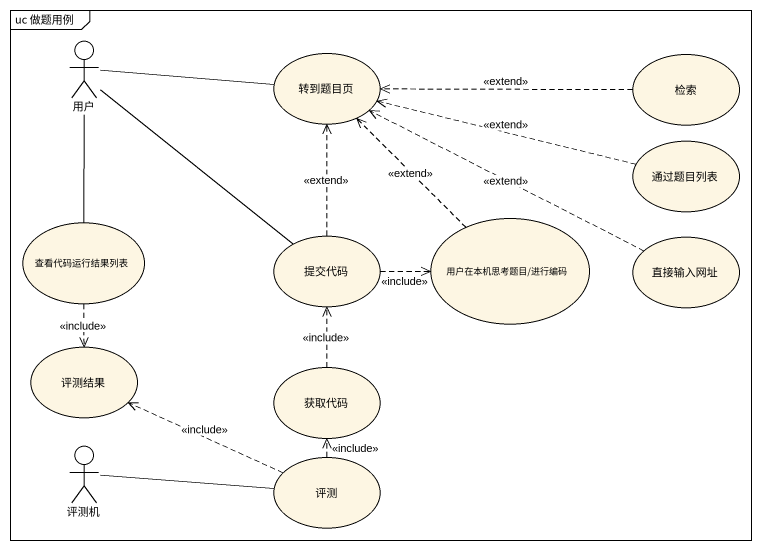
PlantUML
@startuml
mainframe uc 做题用例
actor 用户
usecase 转到题目页
usecase 检索
usecase 通过题目列表
usecase 查看代码运行结果列表
usecase "用户在本机思考题目/进行编码" as 用户在本机思考题目_进行编码
usecase 提交代码
usecase 直接输入网址
usecase 评测结果
usecase 获取代码
actor 评测机
usecase 评测
用户 -right- 转到题目页
用户 -- 查看代码运行结果列表
用户 -- 提交代码
检索 .left.> 转到题目页 : <<extend>>
通过题目列表 .left.> 转到题目页 : <<extend>>
查看代码运行结果列表 ..> 评测结果 : <<include>>
用户在本机思考题目_进行编码 .up.> 转到题目页 : <<extend>>
提交代码 .up.> 转到题目页 : <<extend>>
提交代码 .right.> 用户在本机思考题目_进行编码 : <<include>>
直接输入网址 .left.> 转到题目页 : <<extend>>
获取代码 .up.> 提交代码 : <<include>>
评测机 -right- 评测
评测 .left.> 评测结果 : <<include>>
评测 .up.> 获取代码 : <<include>>
@enduml
